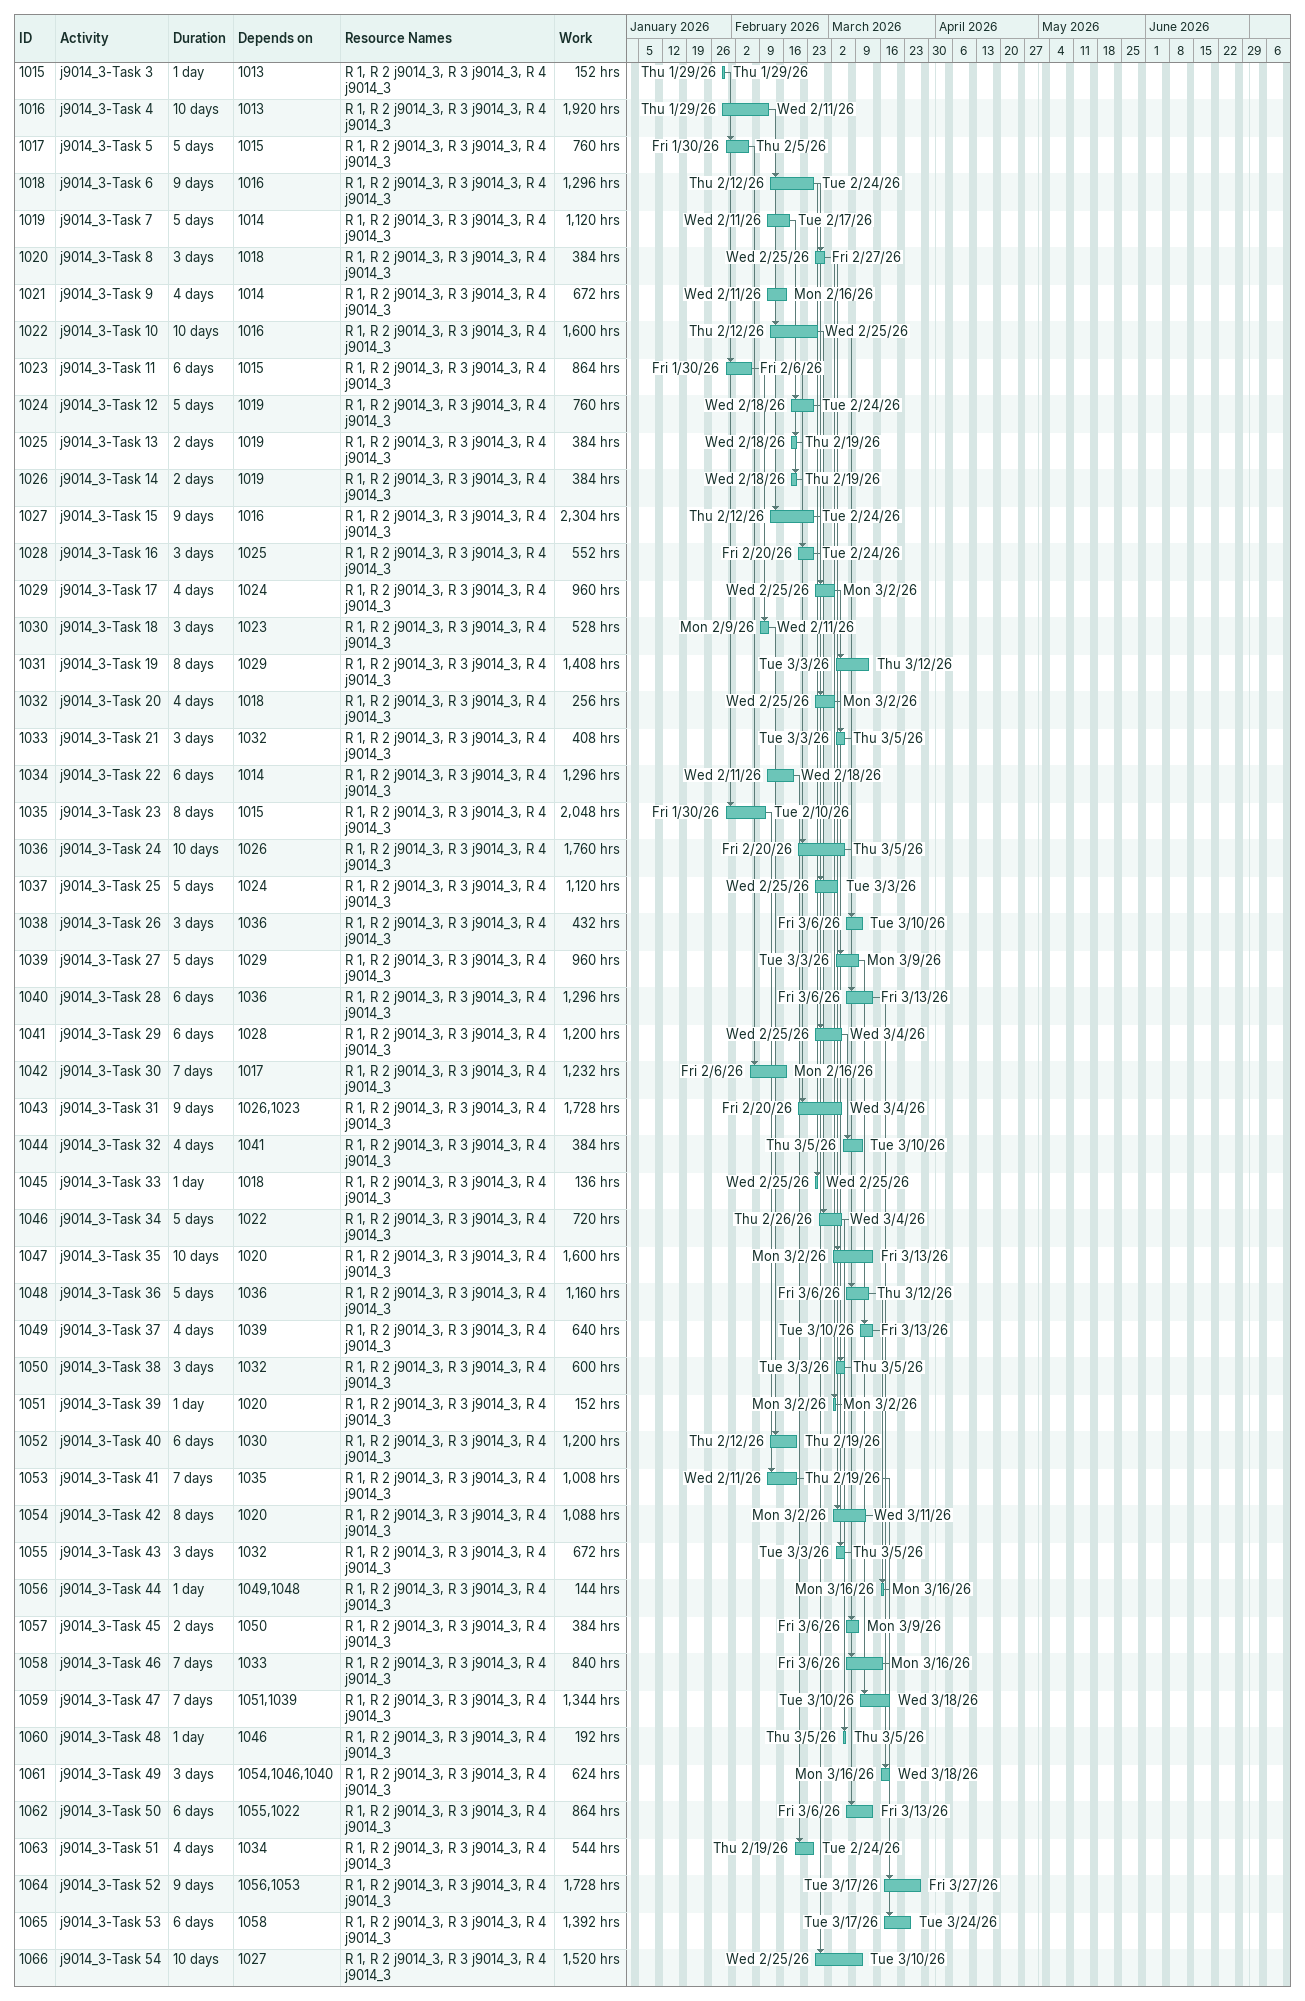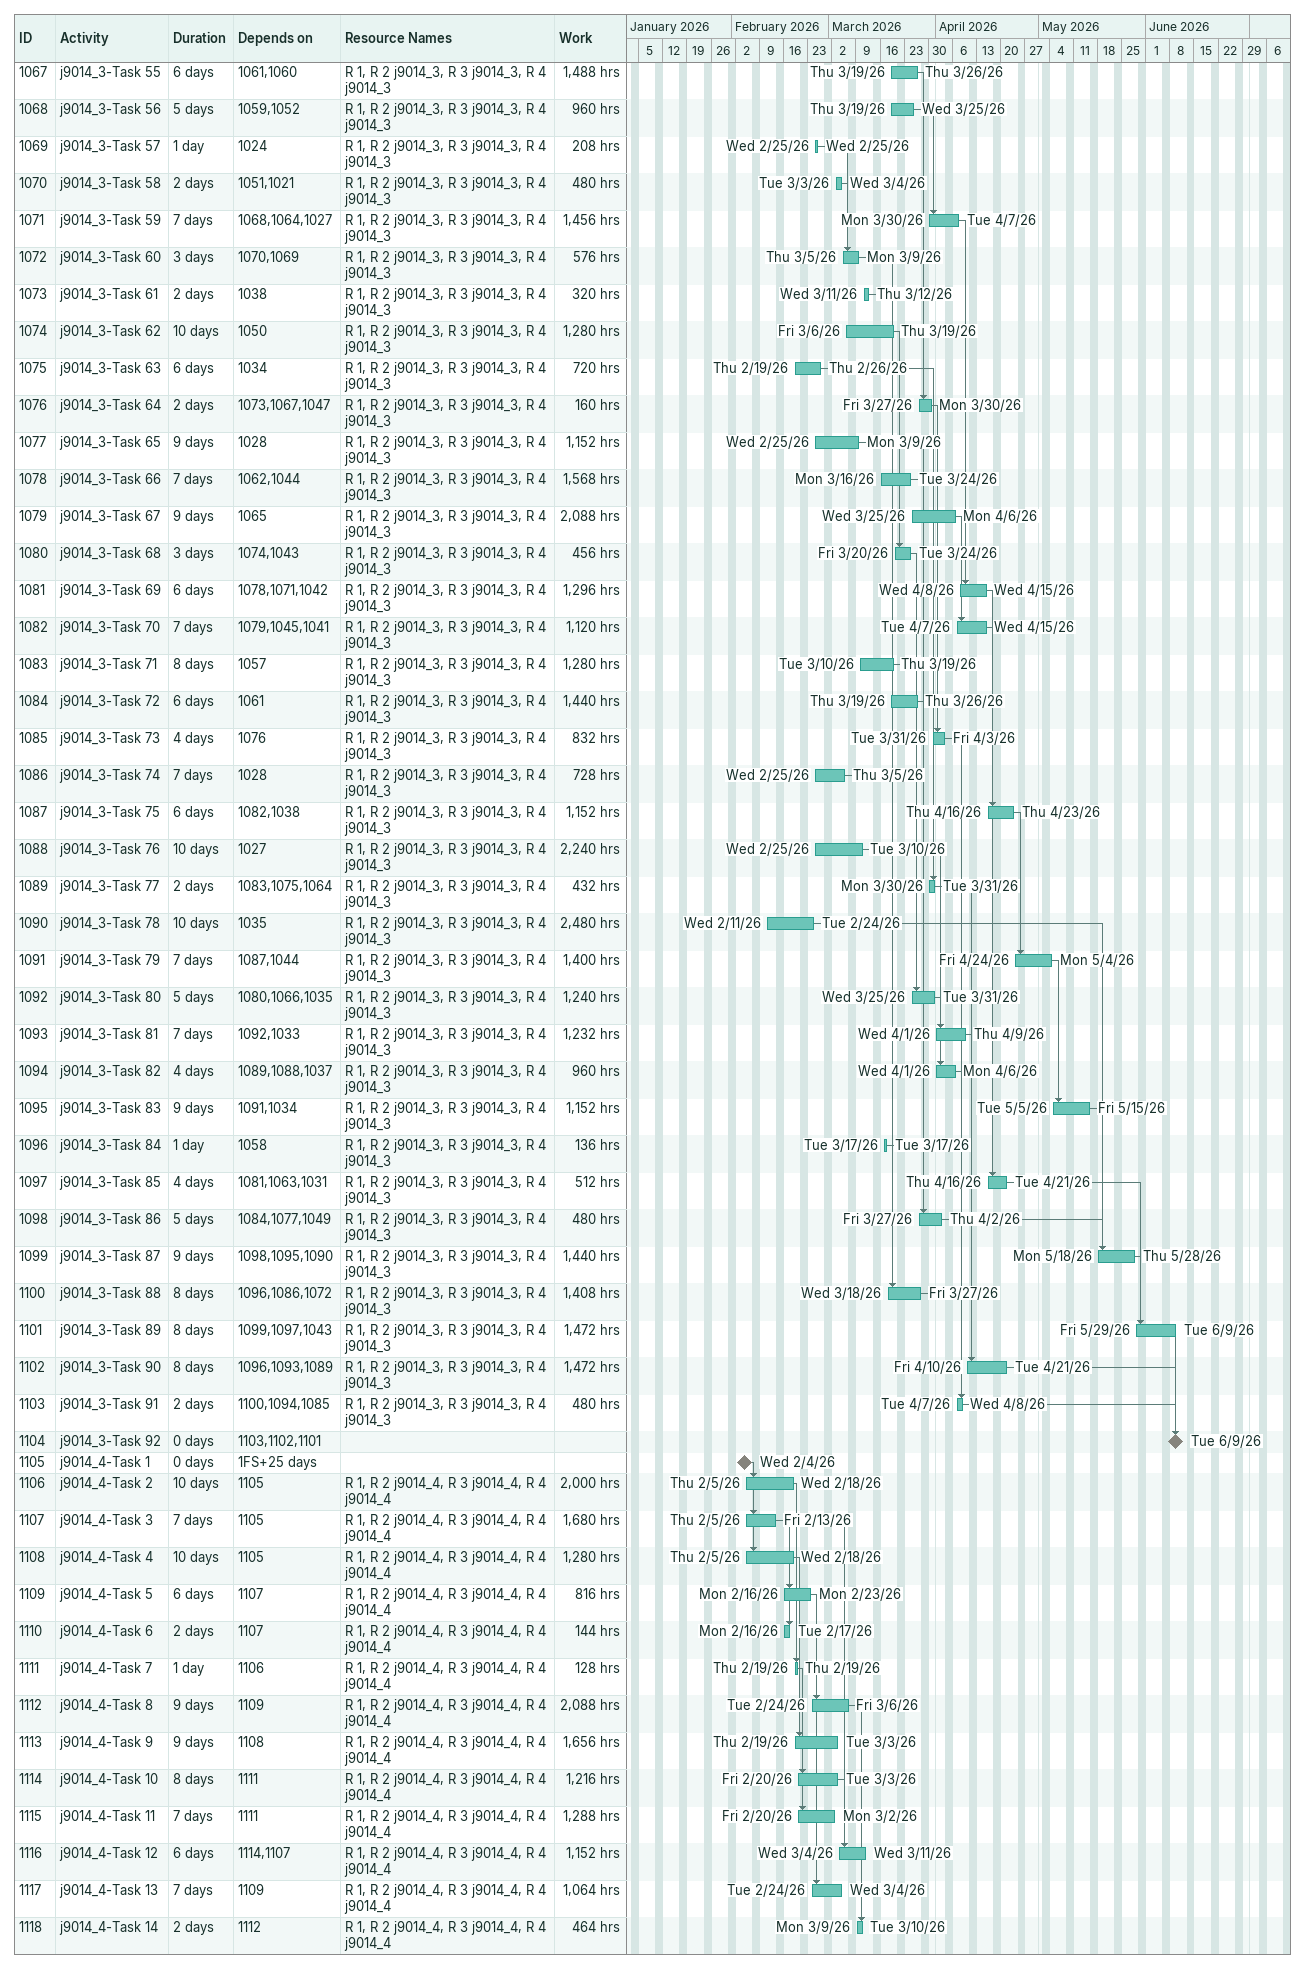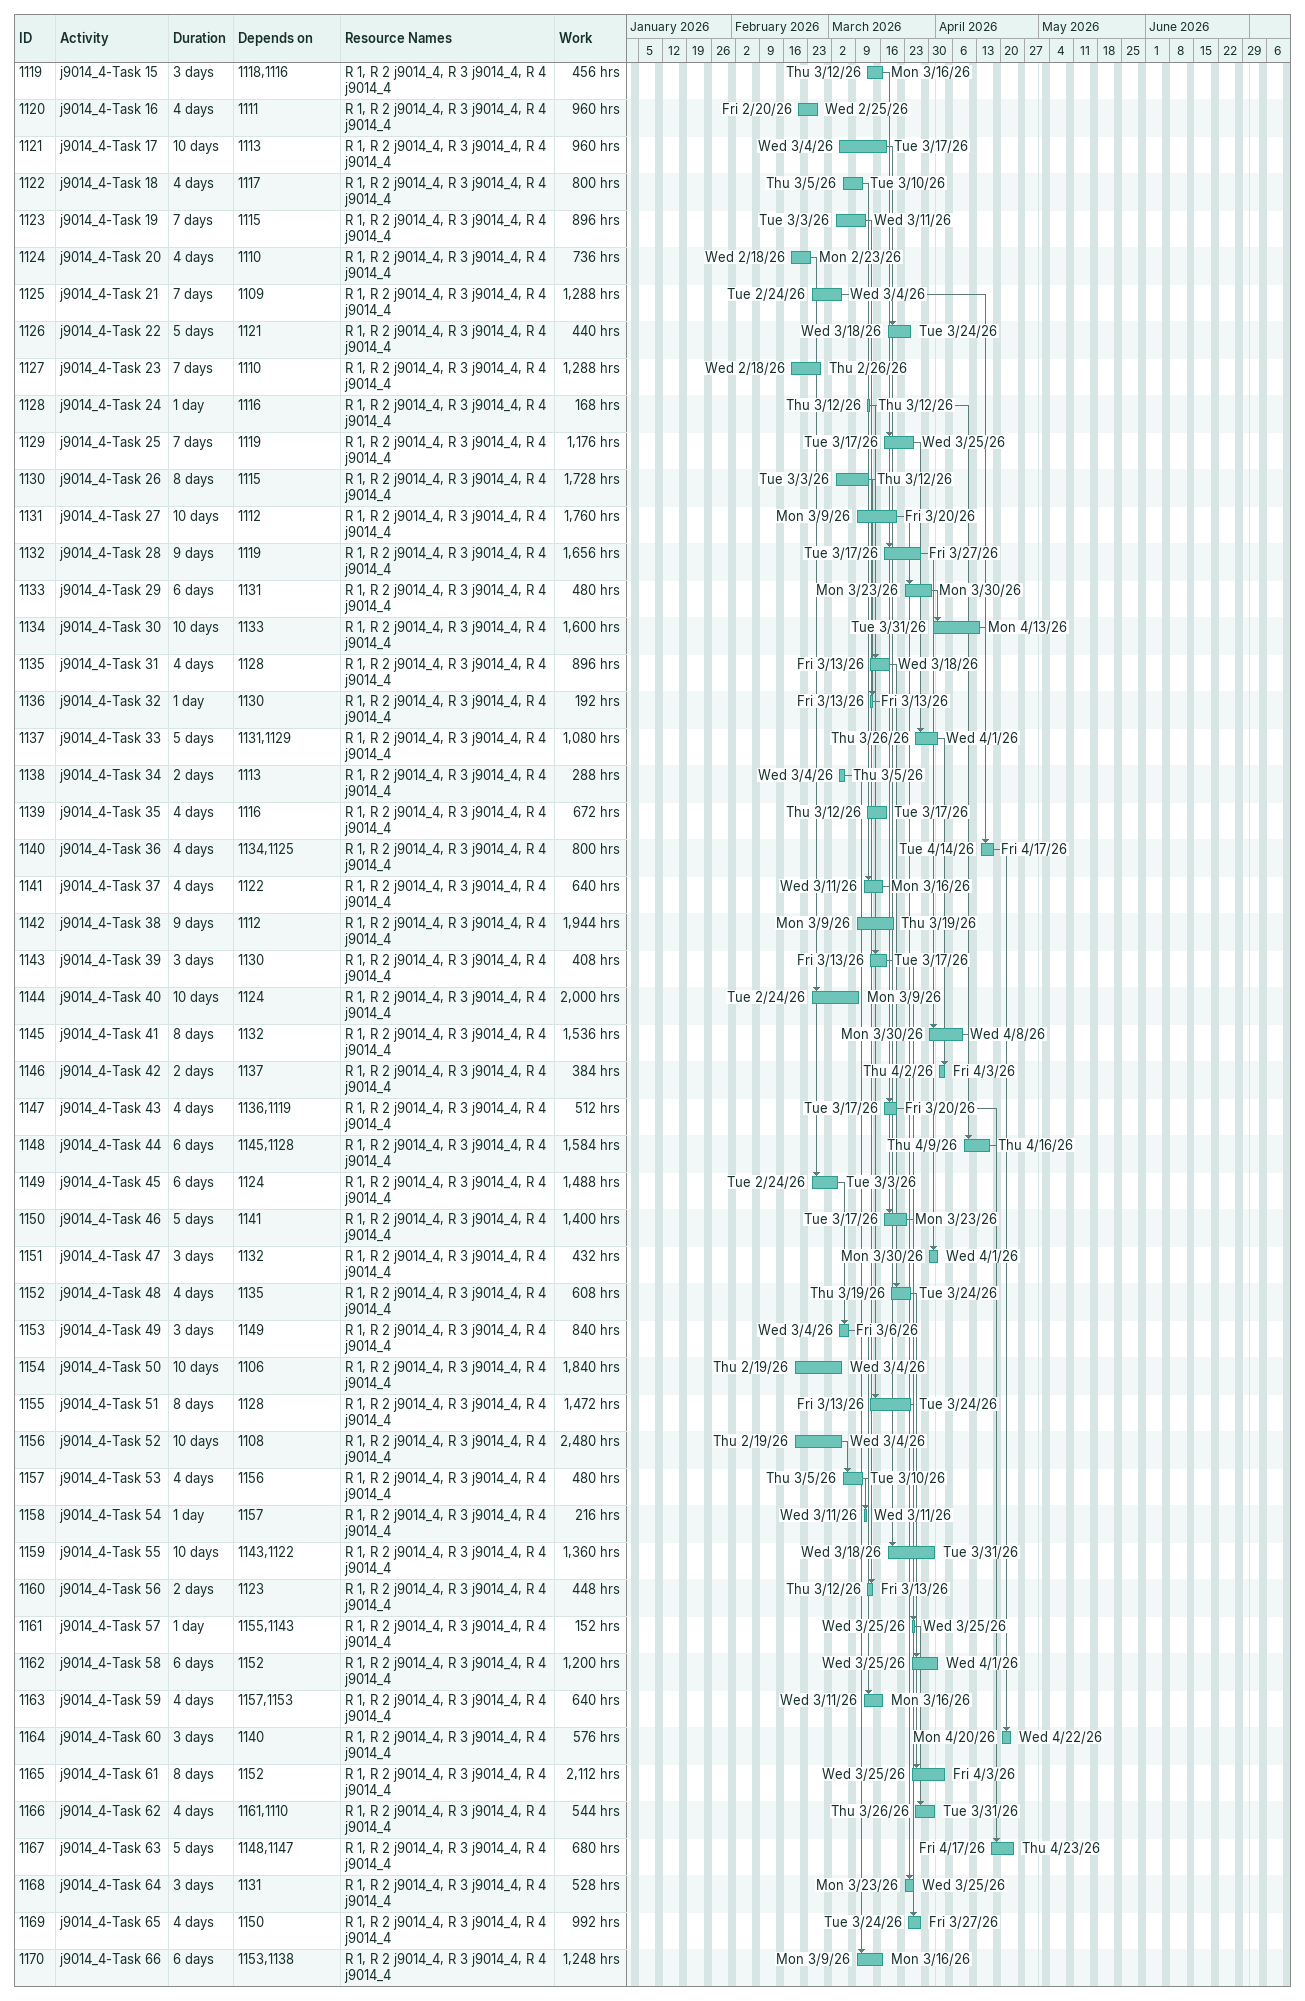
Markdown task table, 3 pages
| ID | Task | Duration | Start | Finish | Predecessors | Resources | Work (h) |
|---|---|---|---|---|---|---|---|
| 1015 | j9014_3-Task 3 | 1d | 2026-01-29 | 2026-01-29 | 1013 | R 1, R 2 j9014_3, R 3 j9014_3, R 4 j9014_3 | 152 |
| 1016 | j9014_3-Task 4 | 10d | 2026-01-29 | 2026-02-11 | 1013 | R 1, R 2 j9014_3, R 3 j9014_3, R 4 j9014_3 | 1920 |
| 1017 | j9014_3-Task 5 | 5d | 2026-01-30 | 2026-02-05 | 1015 | R 1, R 2 j9014_3, R 3 j9014_3, R 4 j9014_3 | 760 |
| 1018 | j9014_3-Task 6 | 9d | 2026-02-12 | 2026-02-24 | 1016 | R 1, R 2 j9014_3, R 3 j9014_3, R 4 j9014_3 | 1296 |
| 1019 | j9014_3-Task 7 | 5d | 2026-02-11 | 2026-02-17 | 1014 | R 1, R 2 j9014_3, R 3 j9014_3, R 4 j9014_3 | 1120 |
| 1020 | j9014_3-Task 8 | 3d | 2026-02-25 | 2026-02-27 | 1018 | R 1, R 2 j9014_3, R 3 j9014_3, R 4 j9014_3 | 384 |
| 1021 | j9014_3-Task 9 | 4d | 2026-02-11 | 2026-02-16 | 1014 | R 1, R 2 j9014_3, R 3 j9014_3, R 4 j9014_3 | 672 |
| 1022 | j9014_3-Task 10 | 10d | 2026-02-12 | 2026-02-25 | 1016 | R 1, R 2 j9014_3, R 3 j9014_3, R 4 j9014_3 | 1600 |
| 1023 | j9014_3-Task 11 | 6d | 2026-01-30 | 2026-02-06 | 1015 | R 1, R 2 j9014_3, R 3 j9014_3, R 4 j9014_3 | 864 |
| 1024 | j9014_3-Task 12 | 5d | 2026-02-18 | 2026-02-24 | 1019 | R 1, R 2 j9014_3, R 3 j9014_3, R 4 j9014_3 | 760 |
| 1025 | j9014_3-Task 13 | 2d | 2026-02-18 | 2026-02-19 | 1019 | R 1, R 2 j9014_3, R 3 j9014_3, R 4 j9014_3 | 384 |
| 1026 | j9014_3-Task 14 | 2d | 2026-02-18 | 2026-02-19 | 1019 | R 1, R 2 j9014_3, R 3 j9014_3, R 4 j9014_3 | 384 |
| 1027 | j9014_3-Task 15 | 9d | 2026-02-12 | 2026-02-24 | 1016 | R 1, R 2 j9014_3, R 3 j9014_3, R 4 j9014_3 | 2304 |
| 1028 | j9014_3-Task 16 | 3d | 2026-02-20 | 2026-02-24 | 1025 | R 1, R 2 j9014_3, R 3 j9014_3, R 4 j9014_3 | 552 |
| 1029 | j9014_3-Task 17 | 4d | 2026-02-25 | 2026-03-02 | 1024 | R 1, R 2 j9014_3, R 3 j9014_3, R 4 j9014_3 | 960 |
| 1030 | j9014_3-Task 18 | 3d | 2026-02-09 | 2026-02-11 | 1023 | R 1, R 2 j9014_3, R 3 j9014_3, R 4 j9014_3 | 528 |
| 1031 | j9014_3-Task 19 | 8d | 2026-03-03 | 2026-03-12 | 1029 | R 1, R 2 j9014_3, R 3 j9014_3, R 4 j9014_3 | 1408 |
| 1032 | j9014_3-Task 20 | 4d | 2026-02-25 | 2026-03-02 | 1018 | R 1, R 2 j9014_3, R 3 j9014_3, R 4 j9014_3 | 256 |
| 1033 | j9014_3-Task 21 | 3d | 2026-03-03 | 2026-03-05 | 1032 | R 1, R 2 j9014_3, R 3 j9014_3, R 4 j9014_3 | 408 |
| 1034 | j9014_3-Task 22 | 6d | 2026-02-11 | 2026-02-18 | 1014 | R 1, R 2 j9014_3, R 3 j9014_3, R 4 j9014_3 | 1296 |
| 1035 | j9014_3-Task 23 | 8d | 2026-01-30 | 2026-02-10 | 1015 | R 1, R 2 j9014_3, R 3 j9014_3, R 4 j9014_3 | 2048 |
| 1036 | j9014_3-Task 24 | 10d | 2026-02-20 | 2026-03-05 | 1026 | R 1, R 2 j9014_3, R 3 j9014_3, R 4 j9014_3 | 1760 |
| 1037 | j9014_3-Task 25 | 5d | 2026-02-25 | 2026-03-03 | 1024 | R 1, R 2 j9014_3, R 3 j9014_3, R 4 j9014_3 | 1120 |
| 1038 | j9014_3-Task 26 | 3d | 2026-03-06 | 2026-03-10 | 1036 | R 1, R 2 j9014_3, R 3 j9014_3, R 4 j9014_3 | 432 |
| 1039 | j9014_3-Task 27 | 5d | 2026-03-03 | 2026-03-09 | 1029 | R 1, R 2 j9014_3, R 3 j9014_3, R 4 j9014_3 | 960 |
| 1040 | j9014_3-Task 28 | 6d | 2026-03-06 | 2026-03-13 | 1036 | R 1, R 2 j9014_3, R 3 j9014_3, R 4 j9014_3 | 1296 |
| 1041 | j9014_3-Task 29 | 6d | 2026-02-25 | 2026-03-04 | 1028 | R 1, R 2 j9014_3, R 3 j9014_3, R 4 j9014_3 | 1200 |
| 1042 | j9014_3-Task 30 | 7d | 2026-02-06 | 2026-02-16 | 1017 | R 1, R 2 j9014_3, R 3 j9014_3, R 4 j9014_3 | 1232 |
| 1043 | j9014_3-Task 31 | 9d | 2026-02-20 | 2026-03-04 | 1026, 1023 | R 1, R 2 j9014_3, R 3 j9014_3, R 4 j9014_3 | 1728 |
| 1044 | j9014_3-Task 32 | 4d | 2026-03-05 | 2026-03-10 | 1041 | R 1, R 2 j9014_3, R 3 j9014_3, R 4 j9014_3 | 384 |
| 1045 | j9014_3-Task 33 | 1d | 2026-02-25 | 2026-02-25 | 1018 | R 1, R 2 j9014_3, R 3 j9014_3, R 4 j9014_3 | 136 |
| 1046 | j9014_3-Task 34 | 5d | 2026-02-26 | 2026-03-04 | 1022 | R 1, R 2 j9014_3, R 3 j9014_3, R 4 j9014_3 | 720 |
| 1047 | j9014_3-Task 35 | 10d | 2026-03-02 | 2026-03-13 | 1020 | R 1, R 2 j9014_3, R 3 j9014_3, R 4 j9014_3 | 1600 |
| 1048 | j9014_3-Task 36 | 5d | 2026-03-06 | 2026-03-12 | 1036 | R 1, R 2 j9014_3, R 3 j9014_3, R 4 j9014_3 | 1160 |
| 1049 | j9014_3-Task 37 | 4d | 2026-03-10 | 2026-03-13 | 1039 | R 1, R 2 j9014_3, R 3 j9014_3, R 4 j9014_3 | 640 |
| 1050 | j9014_3-Task 38 | 3d | 2026-03-03 | 2026-03-05 | 1032 | R 1, R 2 j9014_3, R 3 j9014_3, R 4 j9014_3 | 600 |
| 1051 | j9014_3-Task 39 | 1d | 2026-03-02 | 2026-03-02 | 1020 | R 1, R 2 j9014_3, R 3 j9014_3, R 4 j9014_3 | 152 |
| 1052 | j9014_3-Task 40 | 6d | 2026-02-12 | 2026-02-19 | 1030 | R 1, R 2 j9014_3, R 3 j9014_3, R 4 j9014_3 | 1200 |
| 1053 | j9014_3-Task 41 | 7d | 2026-02-11 | 2026-02-19 | 1035 | R 1, R 2 j9014_3, R 3 j9014_3, R 4 j9014_3 | 1008 |
| 1054 | j9014_3-Task 42 | 8d | 2026-03-02 | 2026-03-11 | 1020 | R 1, R 2 j9014_3, R 3 j9014_3, R 4 j9014_3 | 1088 |
| 1055 | j9014_3-Task 43 | 3d | 2026-03-03 | 2026-03-05 | 1032 | R 1, R 2 j9014_3, R 3 j9014_3, R 4 j9014_3 | 672 |
| 1056 | j9014_3-Task 44 | 1d | 2026-03-16 | 2026-03-16 | 1049, 1048 | R 1, R 2 j9014_3, R 3 j9014_3, R 4 j9014_3 | 144 |
| 1057 | j9014_3-Task 45 | 2d | 2026-03-06 | 2026-03-09 | 1050 | R 1, R 2 j9014_3, R 3 j9014_3, R 4 j9014_3 | 384 |
| 1058 | j9014_3-Task 46 | 7d | 2026-03-06 | 2026-03-16 | 1033 | R 1, R 2 j9014_3, R 3 j9014_3, R 4 j9014_3 | 840 |
| 1059 | j9014_3-Task 47 | 7d | 2026-03-10 | 2026-03-18 | 1051, 1039 | R 1, R 2 j9014_3, R 3 j9014_3, R 4 j9014_3 | 1344 |
| 1060 | j9014_3-Task 48 | 1d | 2026-03-05 | 2026-03-05 | 1046 | R 1, R 2 j9014_3, R 3 j9014_3, R 4 j9014_3 | 192 |
| 1061 | j9014_3-Task 49 | 3d | 2026-03-16 | 2026-03-18 | 1054, 1046, 1040 | R 1, R 2 j9014_3, R 3 j9014_3, R 4 j9014_3 | 624 |
| 1062 | j9014_3-Task 50 | 6d | 2026-03-06 | 2026-03-13 | 1055, 1022 | R 1, R 2 j9014_3, R 3 j9014_3, R 4 j9014_3 | 864 |
| 1063 | j9014_3-Task 51 | 4d | 2026-02-19 | 2026-02-24 | 1034 | R 1, R 2 j9014_3, R 3 j9014_3, R 4 j9014_3 | 544 |
| 1064 | j9014_3-Task 52 | 9d | 2026-03-17 | 2026-03-27 | 1056, 1053 | R 1, R 2 j9014_3, R 3 j9014_3, R 4 j9014_3 | 1728 |
| 1065 | j9014_3-Task 53 | 6d | 2026-03-17 | 2026-03-24 | 1058 | R 1, R 2 j9014_3, R 3 j9014_3, R 4 j9014_3 | 1392 |
| 1066 | j9014_3-Task 54 | 10d | 2026-02-25 | 2026-03-10 | 1027 | R 1, R 2 j9014_3, R 3 j9014_3, R 4 j9014_3 | 1520 |
| 1067 | j9014_3-Task 55 | 6d | 2026-03-19 | 2026-03-26 | 1061, 1060 | R 1, R 2 j9014_3, R 3 j9014_3, R 4 j9014_3 | 1488 |
| 1068 | j9014_3-Task 56 | 5d | 2026-03-19 | 2026-03-25 | 1059, 1052 | R 1, R 2 j9014_3, R 3 j9014_3, R 4 j9014_3 | 960 |
| 1069 | j9014_3-Task 57 | 1d | 2026-02-25 | 2026-02-25 | 1024 | R 1, R 2 j9014_3, R 3 j9014_3, R 4 j9014_3 | 208 |
| 1070 | j9014_3-Task 58 | 2d | 2026-03-03 | 2026-03-04 | 1051, 1021 | R 1, R 2 j9014_3, R 3 j9014_3, R 4 j9014_3 | 480 |
| 1071 | j9014_3-Task 59 | 7d | 2026-03-30 | 2026-04-07 | 1068, 1064, 1027 | R 1, R 2 j9014_3, R 3 j9014_3, R 4 j9014_3 | 1456 |
| 1072 | j9014_3-Task 60 | 3d | 2026-03-05 | 2026-03-09 | 1070, 1069 | R 1, R 2 j9014_3, R 3 j9014_3, R 4 j9014_3 | 576 |
| 1073 | j9014_3-Task 61 | 2d | 2026-03-11 | 2026-03-12 | 1038 | R 1, R 2 j9014_3, R 3 j9014_3, R 4 j9014_3 | 320 |
| 1074 | j9014_3-Task 62 | 10d | 2026-03-06 | 2026-03-19 | 1050 | R 1, R 2 j9014_3, R 3 j9014_3, R 4 j9014_3 | 1280 |
| 1075 | j9014_3-Task 63 | 6d | 2026-02-19 | 2026-02-26 | 1034 | R 1, R 2 j9014_3, R 3 j9014_3, R 4 j9014_3 | 720 |
| 1076 | j9014_3-Task 64 | 2d | 2026-03-27 | 2026-03-30 | 1073, 1067, 1047 | R 1, R 2 j9014_3, R 3 j9014_3, R 4 j9014_3 | 160 |
| 1077 | j9014_3-Task 65 | 9d | 2026-02-25 | 2026-03-09 | 1028 | R 1, R 2 j9014_3, R 3 j9014_3, R 4 j9014_3 | 1152 |
| 1078 | j9014_3-Task 66 | 7d | 2026-03-16 | 2026-03-24 | 1062, 1044 | R 1, R 2 j9014_3, R 3 j9014_3, R 4 j9014_3 | 1568 |
| 1079 | j9014_3-Task 67 | 9d | 2026-03-25 | 2026-04-06 | 1065 | R 1, R 2 j9014_3, R 3 j9014_3, R 4 j9014_3 | 2088 |
| 1080 | j9014_3-Task 68 | 3d | 2026-03-20 | 2026-03-24 | 1074, 1043 | R 1, R 2 j9014_3, R 3 j9014_3, R 4 j9014_3 | 456 |
| 1081 | j9014_3-Task 69 | 6d | 2026-04-08 | 2026-04-15 | 1078, 1071, 1042 | R 1, R 2 j9014_3, R 3 j9014_3, R 4 j9014_3 | 1296 |
| 1082 | j9014_3-Task 70 | 7d | 2026-04-07 | 2026-04-15 | 1079, 1045, 1041 | R 1, R 2 j9014_3, R 3 j9014_3, R 4 j9014_3 | 1120 |
| 1083 | j9014_3-Task 71 | 8d | 2026-03-10 | 2026-03-19 | 1057 | R 1, R 2 j9014_3, R 3 j9014_3, R 4 j9014_3 | 1280 |
| 1084 | j9014_3-Task 72 | 6d | 2026-03-19 | 2026-03-26 | 1061 | R 1, R 2 j9014_3, R 3 j9014_3, R 4 j9014_3 | 1440 |
| 1085 | j9014_3-Task 73 | 4d | 2026-03-31 | 2026-04-03 | 1076 | R 1, R 2 j9014_3, R 3 j9014_3, R 4 j9014_3 | 832 |
| 1086 | j9014_3-Task 74 | 7d | 2026-02-25 | 2026-03-05 | 1028 | R 1, R 2 j9014_3, R 3 j9014_3, R 4 j9014_3 | 728 |
| 1087 | j9014_3-Task 75 | 6d | 2026-04-16 | 2026-04-23 | 1082, 1038 | R 1, R 2 j9014_3, R 3 j9014_3, R 4 j9014_3 | 1152 |
| 1088 | j9014_3-Task 76 | 10d | 2026-02-25 | 2026-03-10 | 1027 | R 1, R 2 j9014_3, R 3 j9014_3, R 4 j9014_3 | 2240 |
| 1089 | j9014_3-Task 77 | 2d | 2026-03-30 | 2026-03-31 | 1083, 1075, 1064 | R 1, R 2 j9014_3, R 3 j9014_3, R 4 j9014_3 | 432 |
| 1090 | j9014_3-Task 78 | 10d | 2026-02-11 | 2026-02-24 | 1035 | R 1, R 2 j9014_3, R 3 j9014_3, R 4 j9014_3 | 2480 |
| 1091 | j9014_3-Task 79 | 7d | 2026-04-24 | 2026-05-04 | 1087, 1044 | R 1, R 2 j9014_3, R 3 j9014_3, R 4 j9014_3 | 1400 |
| 1092 | j9014_3-Task 80 | 5d | 2026-03-25 | 2026-03-31 | 1080, 1066, 1035 | R 1, R 2 j9014_3, R 3 j9014_3, R 4 j9014_3 | 1240 |
| 1093 | j9014_3-Task 81 | 7d | 2026-04-01 | 2026-04-09 | 1092, 1033 | R 1, R 2 j9014_3, R 3 j9014_3, R 4 j9014_3 | 1232 |
| 1094 | j9014_3-Task 82 | 4d | 2026-04-01 | 2026-04-06 | 1089, 1088, 1037 | R 1, R 2 j9014_3, R 3 j9014_3, R 4 j9014_3 | 960 |
| 1095 | j9014_3-Task 83 | 9d | 2026-05-05 | 2026-05-15 | 1091, 1034 | R 1, R 2 j9014_3, R 3 j9014_3, R 4 j9014_3 | 1152 |
| 1096 | j9014_3-Task 84 | 1d | 2026-03-17 | 2026-03-17 | 1058 | R 1, R 2 j9014_3, R 3 j9014_3, R 4 j9014_3 | 136 |
| 1097 | j9014_3-Task 85 | 4d | 2026-04-16 | 2026-04-21 | 1081, 1063, 1031 | R 1, R 2 j9014_3, R 3 j9014_3, R 4 j9014_3 | 512 |
| 1098 | j9014_3-Task 86 | 5d | 2026-03-27 | 2026-04-02 | 1084, 1077, 1049 | R 1, R 2 j9014_3, R 3 j9014_3, R 4 j9014_3 | 480 |
| 1099 | j9014_3-Task 87 | 9d | 2026-05-18 | 2026-05-28 | 1098, 1095, 1090 | R 1, R 2 j9014_3, R 3 j9014_3, R 4 j9014_3 | 1440 |
| 1100 | j9014_3-Task 88 | 8d | 2026-03-18 | 2026-03-27 | 1096, 1086, 1072 | R 1, R 2 j9014_3, R 3 j9014_3, R 4 j9014_3 | 1408 |
| 1101 | j9014_3-Task 89 | 8d | 2026-05-29 | 2026-06-09 | 1099, 1097, 1043 | R 1, R 2 j9014_3, R 3 j9014_3, R 4 j9014_3 | 1472 |
| 1102 | j9014_3-Task 90 | 8d | 2026-04-10 | 2026-04-21 | 1096, 1093, 1089 | R 1, R 2 j9014_3, R 3 j9014_3, R 4 j9014_3 | 1472 |
| 1103 | j9014_3-Task 91 | 2d | 2026-04-07 | 2026-04-08 | 1100, 1094, 1085 | R 1, R 2 j9014_3, R 3 j9014_3, R 4 j9014_3 | 480 |
| 1104 | j9014_3-Task 92 | 0d | 2026-06-09 | 2026-06-09 | 1103, 1102, 1101 |  |  |
| 1105 | j9014_4-Task 1 | 0d | 2026-02-04 | 2026-02-04 | 1FS+25d |  |  |
| 1106 | j9014_4-Task 2 | 10d | 2026-02-05 | 2026-02-18 | 1105 | R 1, R 2 j9014_4, R 3 j9014_4, R 4 j9014_4 | 2000 |
| 1107 | j9014_4-Task 3 | 7d | 2026-02-05 | 2026-02-13 | 1105 | R 1, R 2 j9014_4, R 3 j9014_4, R 4 j9014_4 | 1680 |
| 1108 | j9014_4-Task 4 | 10d | 2026-02-05 | 2026-02-18 | 1105 | R 1, R 2 j9014_4, R 3 j9014_4, R 4 j9014_4 | 1280 |
| 1109 | j9014_4-Task 5 | 6d | 2026-02-16 | 2026-02-23 | 1107 | R 1, R 2 j9014_4, R 3 j9014_4, R 4 j9014_4 | 816 |
| 1110 | j9014_4-Task 6 | 2d | 2026-02-16 | 2026-02-17 | 1107 | R 1, R 2 j9014_4, R 3 j9014_4, R 4 j9014_4 | 144 |
| 1111 | j9014_4-Task 7 | 1d | 2026-02-19 | 2026-02-19 | 1106 | R 1, R 2 j9014_4, R 3 j9014_4, R 4 j9014_4 | 128 |
| 1112 | j9014_4-Task 8 | 9d | 2026-02-24 | 2026-03-06 | 1109 | R 1, R 2 j9014_4, R 3 j9014_4, R 4 j9014_4 | 2088 |
| 1113 | j9014_4-Task 9 | 9d | 2026-02-19 | 2026-03-03 | 1108 | R 1, R 2 j9014_4, R 3 j9014_4, R 4 j9014_4 | 1656 |
| 1114 | j9014_4-Task 10 | 8d | 2026-02-20 | 2026-03-03 | 1111 | R 1, R 2 j9014_4, R 3 j9014_4, R 4 j9014_4 | 1216 |
| 1115 | j9014_4-Task 11 | 7d | 2026-02-20 | 2026-03-02 | 1111 | R 1, R 2 j9014_4, R 3 j9014_4, R 4 j9014_4 | 1288 |
| 1116 | j9014_4-Task 12 | 6d | 2026-03-04 | 2026-03-11 | 1114, 1107 | R 1, R 2 j9014_4, R 3 j9014_4, R 4 j9014_4 | 1152 |
| 1117 | j9014_4-Task 13 | 7d | 2026-02-24 | 2026-03-04 | 1109 | R 1, R 2 j9014_4, R 3 j9014_4, R 4 j9014_4 | 1064 |
| 1118 | j9014_4-Task 14 | 2d | 2026-03-09 | 2026-03-10 | 1112 | R 1, R 2 j9014_4, R 3 j9014_4, R 4 j9014_4 | 464 |
| 1119 | j9014_4-Task 15 | 3d | 2026-03-12 | 2026-03-16 | 1118, 1116 | R 1, R 2 j9014_4, R 3 j9014_4, R 4 j9014_4 | 456 |
| 1120 | j9014_4-Task 16 | 4d | 2026-02-20 | 2026-02-25 | 1111 | R 1, R 2 j9014_4, R 3 j9014_4, R 4 j9014_4 | 960 |
| 1121 | j9014_4-Task 17 | 10d | 2026-03-04 | 2026-03-17 | 1113 | R 1, R 2 j9014_4, R 3 j9014_4, R 4 j9014_4 | 960 |
| 1122 | j9014_4-Task 18 | 4d | 2026-03-05 | 2026-03-10 | 1117 | R 1, R 2 j9014_4, R 3 j9014_4, R 4 j9014_4 | 800 |
| 1123 | j9014_4-Task 19 | 7d | 2026-03-03 | 2026-03-11 | 1115 | R 1, R 2 j9014_4, R 3 j9014_4, R 4 j9014_4 | 896 |
| 1124 | j9014_4-Task 20 | 4d | 2026-02-18 | 2026-02-23 | 1110 | R 1, R 2 j9014_4, R 3 j9014_4, R 4 j9014_4 | 736 |
| 1125 | j9014_4-Task 21 | 7d | 2026-02-24 | 2026-03-04 | 1109 | R 1, R 2 j9014_4, R 3 j9014_4, R 4 j9014_4 | 1288 |
| 1126 | j9014_4-Task 22 | 5d | 2026-03-18 | 2026-03-24 | 1121 | R 1, R 2 j9014_4, R 3 j9014_4, R 4 j9014_4 | 440 |
| 1127 | j9014_4-Task 23 | 7d | 2026-02-18 | 2026-02-26 | 1110 | R 1, R 2 j9014_4, R 3 j9014_4, R 4 j9014_4 | 1288 |
| 1128 | j9014_4-Task 24 | 1d | 2026-03-12 | 2026-03-12 | 1116 | R 1, R 2 j9014_4, R 3 j9014_4, R 4 j9014_4 | 168 |
| 1129 | j9014_4-Task 25 | 7d | 2026-03-17 | 2026-03-25 | 1119 | R 1, R 2 j9014_4, R 3 j9014_4, R 4 j9014_4 | 1176 |
| 1130 | j9014_4-Task 26 | 8d | 2026-03-03 | 2026-03-12 | 1115 | R 1, R 2 j9014_4, R 3 j9014_4, R 4 j9014_4 | 1728 |
| 1131 | j9014_4-Task 27 | 10d | 2026-03-09 | 2026-03-20 | 1112 | R 1, R 2 j9014_4, R 3 j9014_4, R 4 j9014_4 | 1760 |
| 1132 | j9014_4-Task 28 | 9d | 2026-03-17 | 2026-03-27 | 1119 | R 1, R 2 j9014_4, R 3 j9014_4, R 4 j9014_4 | 1656 |
| 1133 | j9014_4-Task 29 | 6d | 2026-03-23 | 2026-03-30 | 1131 | R 1, R 2 j9014_4, R 3 j9014_4, R 4 j9014_4 | 480 |
| 1134 | j9014_4-Task 30 | 10d | 2026-03-31 | 2026-04-13 | 1133 | R 1, R 2 j9014_4, R 3 j9014_4, R 4 j9014_4 | 1600 |
| 1135 | j9014_4-Task 31 | 4d | 2026-03-13 | 2026-03-18 | 1128 | R 1, R 2 j9014_4, R 3 j9014_4, R 4 j9014_4 | 896 |
| 1136 | j9014_4-Task 32 | 1d | 2026-03-13 | 2026-03-13 | 1130 | R 1, R 2 j9014_4, R 3 j9014_4, R 4 j9014_4 | 192 |
| 1137 | j9014_4-Task 33 | 5d | 2026-03-26 | 2026-04-01 | 1131, 1129 | R 1, R 2 j9014_4, R 3 j9014_4, R 4 j9014_4 | 1080 |
| 1138 | j9014_4-Task 34 | 2d | 2026-03-04 | 2026-03-05 | 1113 | R 1, R 2 j9014_4, R 3 j9014_4, R 4 j9014_4 | 288 |
| 1139 | j9014_4-Task 35 | 4d | 2026-03-12 | 2026-03-17 | 1116 | R 1, R 2 j9014_4, R 3 j9014_4, R 4 j9014_4 | 672 |
| 1140 | j9014_4-Task 36 | 4d | 2026-04-14 | 2026-04-17 | 1134, 1125 | R 1, R 2 j9014_4, R 3 j9014_4, R 4 j9014_4 | 800 |
| 1141 | j9014_4-Task 37 | 4d | 2026-03-11 | 2026-03-16 | 1122 | R 1, R 2 j9014_4, R 3 j9014_4, R 4 j9014_4 | 640 |
| 1142 | j9014_4-Task 38 | 9d | 2026-03-09 | 2026-03-19 | 1112 | R 1, R 2 j9014_4, R 3 j9014_4, R 4 j9014_4 | 1944 |
| 1143 | j9014_4-Task 39 | 3d | 2026-03-13 | 2026-03-17 | 1130 | R 1, R 2 j9014_4, R 3 j9014_4, R 4 j9014_4 | 408 |
| 1144 | j9014_4-Task 40 | 10d | 2026-02-24 | 2026-03-09 | 1124 | R 1, R 2 j9014_4, R 3 j9014_4, R 4 j9014_4 | 2000 |
| 1145 | j9014_4-Task 41 | 8d | 2026-03-30 | 2026-04-08 | 1132 | R 1, R 2 j9014_4, R 3 j9014_4, R 4 j9014_4 | 1536 |
| 1146 | j9014_4-Task 42 | 2d | 2026-04-02 | 2026-04-03 | 1137 | R 1, R 2 j9014_4, R 3 j9014_4, R 4 j9014_4 | 384 |
| 1147 | j9014_4-Task 43 | 4d | 2026-03-17 | 2026-03-20 | 1136, 1119 | R 1, R 2 j9014_4, R 3 j9014_4, R 4 j9014_4 | 512 |
| 1148 | j9014_4-Task 44 | 6d | 2026-04-09 | 2026-04-16 | 1145, 1128 | R 1, R 2 j9014_4, R 3 j9014_4, R 4 j9014_4 | 1584 |
| 1149 | j9014_4-Task 45 | 6d | 2026-02-24 | 2026-03-03 | 1124 | R 1, R 2 j9014_4, R 3 j9014_4, R 4 j9014_4 | 1488 |
| 1150 | j9014_4-Task 46 | 5d | 2026-03-17 | 2026-03-23 | 1141 | R 1, R 2 j9014_4, R 3 j9014_4, R 4 j9014_4 | 1400 |
| 1151 | j9014_4-Task 47 | 3d | 2026-03-30 | 2026-04-01 | 1132 | R 1, R 2 j9014_4, R 3 j9014_4, R 4 j9014_4 | 432 |
| 1152 | j9014_4-Task 48 | 4d | 2026-03-19 | 2026-03-24 | 1135 | R 1, R 2 j9014_4, R 3 j9014_4, R 4 j9014_4 | 608 |
| 1153 | j9014_4-Task 49 | 3d | 2026-03-04 | 2026-03-06 | 1149 | R 1, R 2 j9014_4, R 3 j9014_4, R 4 j9014_4 | 840 |
| 1154 | j9014_4-Task 50 | 10d | 2026-02-19 | 2026-03-04 | 1106 | R 1, R 2 j9014_4, R 3 j9014_4, R 4 j9014_4 | 1840 |
| 1155 | j9014_4-Task 51 | 8d | 2026-03-13 | 2026-03-24 | 1128 | R 1, R 2 j9014_4, R 3 j9014_4, R 4 j9014_4 | 1472 |
| 1156 | j9014_4-Task 52 | 10d | 2026-02-19 | 2026-03-04 | 1108 | R 1, R 2 j9014_4, R 3 j9014_4, R 4 j9014_4 | 2480 |
| 1157 | j9014_4-Task 53 | 4d | 2026-03-05 | 2026-03-10 | 1156 | R 1, R 2 j9014_4, R 3 j9014_4, R 4 j9014_4 | 480 |
| 1158 | j9014_4-Task 54 | 1d | 2026-03-11 | 2026-03-11 | 1157 | R 1, R 2 j9014_4, R 3 j9014_4, R 4 j9014_4 | 216 |
| 1159 | j9014_4-Task 55 | 10d | 2026-03-18 | 2026-03-31 | 1143, 1122 | R 1, R 2 j9014_4, R 3 j9014_4, R 4 j9014_4 | 1360 |
| 1160 | j9014_4-Task 56 | 2d | 2026-03-12 | 2026-03-13 | 1123 | R 1, R 2 j9014_4, R 3 j9014_4, R 4 j9014_4 | 448 |
| 1161 | j9014_4-Task 57 | 1d | 2026-03-25 | 2026-03-25 | 1155, 1143 | R 1, R 2 j9014_4, R 3 j9014_4, R 4 j9014_4 | 152 |
| 1162 | j9014_4-Task 58 | 6d | 2026-03-25 | 2026-04-01 | 1152 | R 1, R 2 j9014_4, R 3 j9014_4, R 4 j9014_4 | 1200 |
| 1163 | j9014_4-Task 59 | 4d | 2026-03-11 | 2026-03-16 | 1157, 1153 | R 1, R 2 j9014_4, R 3 j9014_4, R 4 j9014_4 | 640 |
| 1164 | j9014_4-Task 60 | 3d | 2026-04-20 | 2026-04-22 | 1140 | R 1, R 2 j9014_4, R 3 j9014_4, R 4 j9014_4 | 576 |
| 1165 | j9014_4-Task 61 | 8d | 2026-03-25 | 2026-04-03 | 1152 | R 1, R 2 j9014_4, R 3 j9014_4, R 4 j9014_4 | 2112 |
| 1166 | j9014_4-Task 62 | 4d | 2026-03-26 | 2026-03-31 | 1161, 1110 | R 1, R 2 j9014_4, R 3 j9014_4, R 4 j9014_4 | 544 |
| 1167 | j9014_4-Task 63 | 5d | 2026-04-17 | 2026-04-23 | 1148, 1147 | R 1, R 2 j9014_4, R 3 j9014_4, R 4 j9014_4 | 680 |
| 1168 | j9014_4-Task 64 | 3d | 2026-03-23 | 2026-03-25 | 1131 | R 1, R 2 j9014_4, R 3 j9014_4, R 4 j9014_4 | 528 |
| 1169 | j9014_4-Task 65 | 4d | 2026-03-24 | 2026-03-27 | 1150 | R 1, R 2 j9014_4, R 3 j9014_4, R 4 j9014_4 | 992 |
| 1170 | j9014_4-Task 66 | 6d | 2026-03-09 | 2026-03-16 | 1153, 1138 | R 1, R 2 j9014_4, R 3 j9014_4, R 4 j9014_4 | 1248 |
